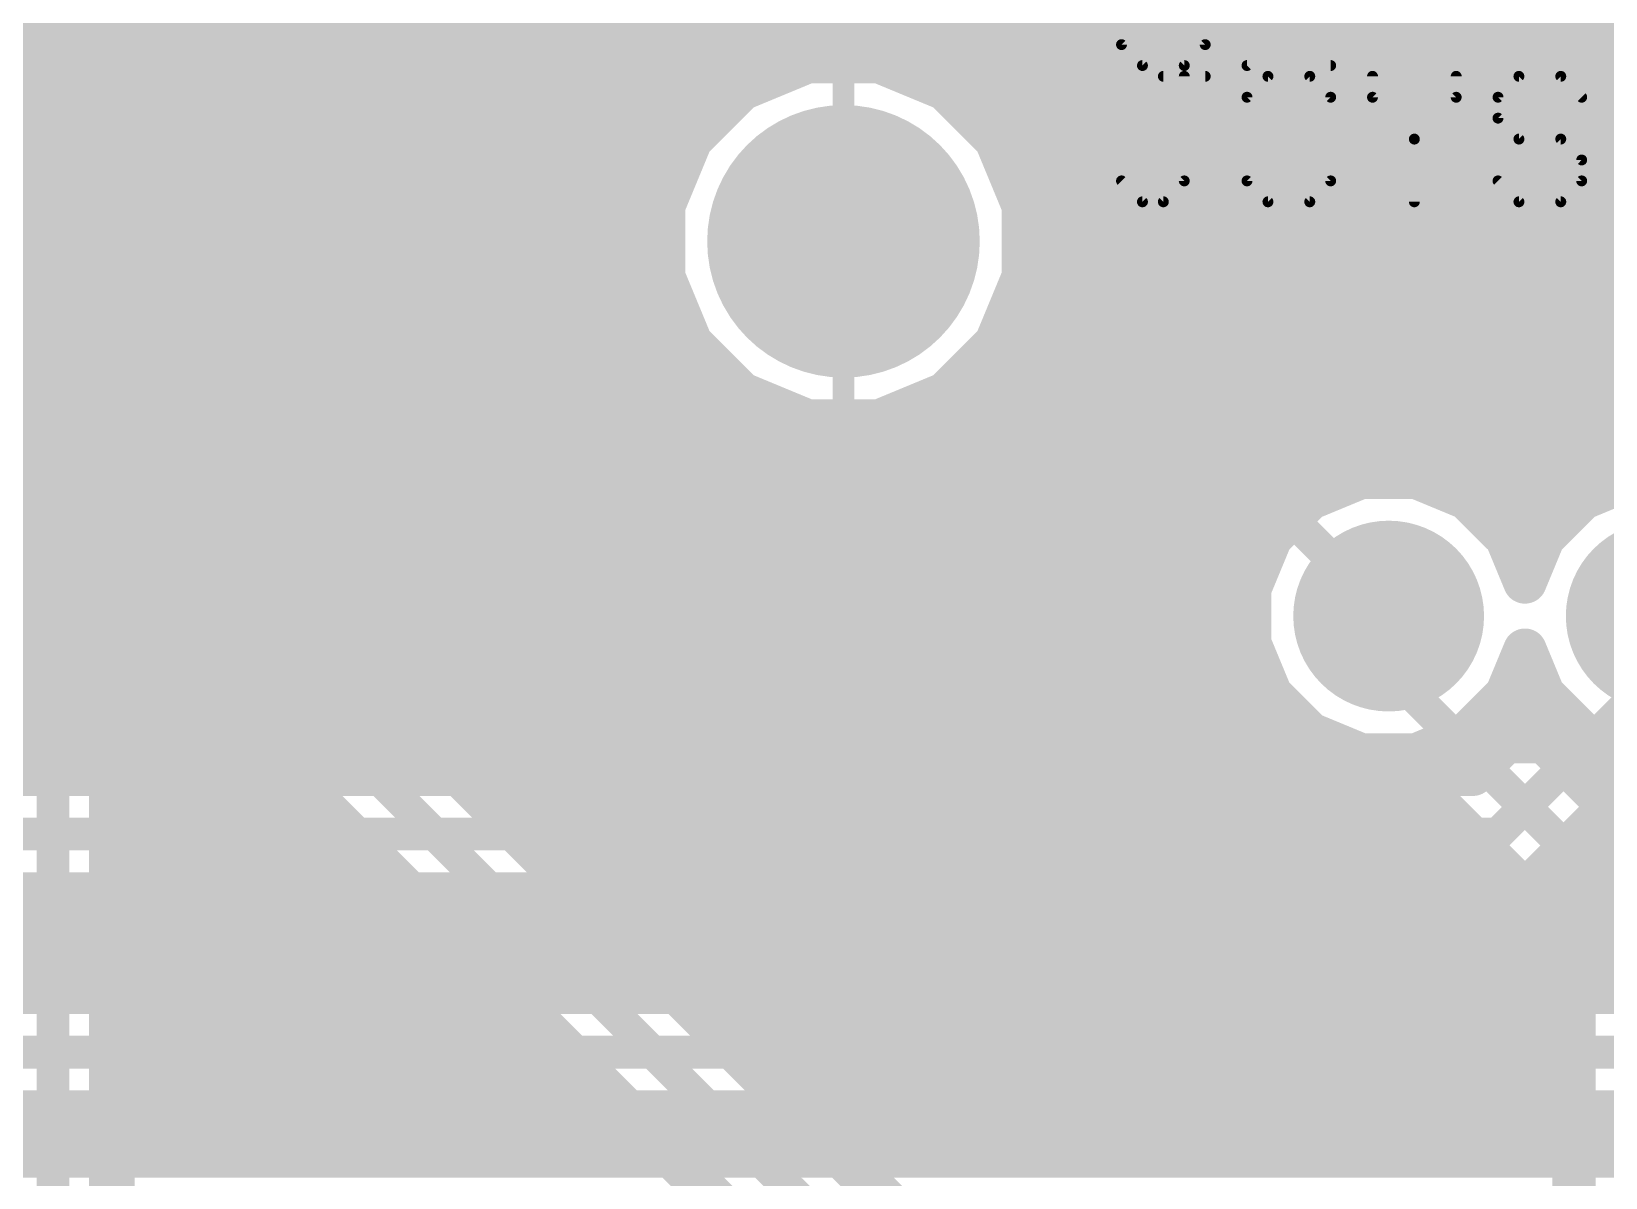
# Model space of a CAD drawing. Extents: x 0 to 39.3, y -1.1 to 59.5.
# Drawn here: x 8.94 to 23.61, y 29.06 to 39.74 of the extents above; entities that cross this region are included whole.
import ezdxf

# ---------------------------------------------------------------- set-up
doc = ezdxf.new("R2010")
doc.units = 0
for name, color, linetype in [('1', 22, 'CONTINUOUS'), ('16', 175, 'CONTINUOUS'), ('17', 82, 'CONTINUOUS'), ('21', 253, 'CONTINUOUS'), ('25', 253, 'CONTINUOUS'), ('27', 253, 'CONTINUOUS'), ('51', 253, 'CONTINUOUS')]:
    doc.layers.add(name, color=color, linetype=linetype)

# ---------------------------------------------------------------- blocks, each defined once
blk = doc.blocks.new('ROUNDP')
at = {"const_width": 0.5}
blk.add_lwpolyline([(0, -0.25, 1), (0, 0.25, 1), (0, -0.25)], format="xyb", dxfattribs=at)

msp = doc.modelspace()

# ---------------------------------------------------------------- linework, layer by layer
at = {"layer": '1'}
for points, const_width in [([(19.3548, 37.3155), (19.3548, 42.9035)], 0.4064), ([(18.796, 42.672), (18.796, 37.084)], 0.3048), ([(18.2372, 42.4405), (18.2372, 36.8525)], 0.4064), ([(1.2192, 39.8272), (18.2372, 39.8272)], 0.4064), ([(19.3548, 39.8272), (34.3208, 39.8272)], 0.4064), ([(1.2192, 39.4208), (16.0846, 39.4208)], 0.4064), ([(16.1765, 39.4589), (15.5604, 39.2037)], 0.4064), ([(16.8435, 39.4589), (16.1765, 39.4589)], 0.4064), ([(17.4596, 39.2037), (16.8435, 39.4589)], 0.4064), ([(16.9354, 39.4208), (18.2372, 39.4208)], 0.4064), ([(19.3548, 39.4208), (31.3246, 39.4208)], 0.4064), ([(15.5604, 39.2037), (15.0888, 38.7321)], 0.4064), ([(17.9312, 38.7321), (17.4596, 39.2037)], 0.4064), ([(1.2192, 39.0144), (15.3711, 39.0144)], 0.4064), ([(17.6489, 39.0144), (18.2372, 39.0144)], 0.4064), ([(19.3548, 39.0144), (30.6111, 39.0144)], 0.4064), ([(15.0888, 38.7321), (14.8336, 38.116)], 0.4064), ([(18.1864, 38.116), (17.9312, 38.7321)], 0.4064), ([(1.2192, 38.608), (15.0374, 38.608)], 0.4064), ([(17.9826, 38.608), (18.2372, 38.608)], 0.4064), ([(19.3548, 38.608), (30.2774, 38.608)], 0.4064), ([(1.2192, 38.2016), (14.8691, 38.2016)], 0.4064), ([(14.8336, 38.116), (14.8336, 37.449)], 0.4064), ([(18.1509, 38.2016), (18.2372, 38.2016)], 0.4064), ([(18.1864, 37.449), (18.1864, 38.116)], 0.4064), ([(19.3548, 38.2016), (30.1091, 38.2016)], 0.4064), ([(1.2192, 37.7952), (14.8336, 37.7952)], 0.4064), ([(18.1864, 37.7952), (18.2372, 37.7952)], 0.4064), ([(19.3548, 37.7952), (30.0736, 37.7952)], 0.4064), ([(1.2192, 37.3888), (14.8586, 37.3888)], 0.4064), ([(14.8336, 37.449), (15.0888, 36.8329)], 0.4064), ([(17.9312, 36.8329), (18.1864, 37.449)], 0.4064), ([(18.1614, 37.3888), (18.2372, 37.3888)], 0.4064), ([(19.3548, 37.3888), (30.0986, 37.3888)], 0.4064), ([(21.1573, 35.5129), (19.3548, 37.3155)], 0.4064), ([(1.2192, 36.9824), (15.0269, 36.9824)], 0.4064), ([(17.9931, 36.9824), (18.2372, 36.9824)], 0.4064), ([(18.796, 37.084), (21.59, 34.29)], 0.3048), ([(19.6879, 36.9824), (30.2669, 36.9824)], 0.4064), ([(8.8675, 36.8808), (2.5625, 36.8808)], 0.4064), ([(9.1948, 36.5535), (8.8675, 36.8808)], 0.4064), ([(15.0888, 36.8329), (15.5604, 36.3613)], 0.4064), ([(17.4596, 36.3613), (17.9312, 36.8329)], 0.4064), ([(18.2372, 36.8525), (18.5645, 36.5252)], 0.4064), ([(9.1723, 36.576), (15.3457, 36.576)], 0.4064), ([(18.9551, 26.7931), (9.1948, 36.5535)], 0.4064), ([(17.6743, 36.576), (18.5137, 36.576)], 0.4064), ([(18.5645, 36.5252), (20.3671, 34.7227)], 0.4064), ([(20.0943, 36.576), (30.5857, 36.576)], 0.4064), ([(15.5604, 36.3613), (16.1765, 36.1061)], 0.4064), ([(16.8435, 36.1061), (17.4596, 36.3613)], 0.4064), ([(8.636, 36.322), (18.796, 26.162)], 0.3048), ([(9.5787, 36.1696), (16.0232, 36.1696)], 0.4064), ([(16.1765, 36.1061), (16.8435, 36.1061)], 0.4064), ([(16.9968, 36.1696), (18.9201, 36.1696)], 0.4064), ([(20.5007, 36.1696), (31.2632, 36.1696)], 0.4064), ([(7.874, 35.814), (9.144, 34.544)], 0.3048), ([(9.9851, 35.7632), (19.3265, 35.7632)], 0.4064), ([(20.9071, 35.7632), (34.3208, 35.7632)], 0.4064), ([(21.3323, 35.5854), (21.1573, 35.5129)], 0.4064), ([(21.8477, 35.5854), (21.3323, 35.5854)], 0.4064), ([(22.3238, 35.3882), (21.8477, 35.5854)], 0.4064), ([(23.8723, 35.5854), (23.3962, 35.3882)], 0.4064), ([(10.3915, 35.3568), (19.7329, 35.3568)], 0.4064), ([(22.6882, 35.0238), (22.3238, 35.3882)], 0.4064), ([(22.3552, 35.3568), (23.3648, 35.3568)], 0.4064), ([(23.3962, 35.3882), (23.0318, 35.0238)], 0.4064), ([(22.86, 34.609), (22.6882, 35.0238)], 0.4064), ([(23.0318, 35.0238), (22.86, 34.609)], 0.4064), ([(10.7979, 34.9504), (20.1393, 34.9504)], 0.4064), ([(22.7186, 34.9504), (23.0014, 34.9504)], 0.4064), ([(20.3671, 34.7227), (20.2946, 34.5477)], 0.4064), ([(9.144, 34.544), (9.144, 18.796)], 0.3048), ([(9.7028, 19.0275), (9.7028, 34.4649)], 0.4064), ([(9.7028, 34.4649), (18.5645, 25.6032)], 0.4064), ([(11.2043, 34.544), (20.2946, 34.544)], 0.4064), ([(20.2946, 34.5477), (20.2946, 34.0323)], 0.4064), ([(9.7028, 34.1376), (10.0301, 34.1376)], 0.4064), ([(11.6107, 34.1376), (20.2946, 34.1376)], 0.4064), ([(21.59, 34.29), (21.59, 33.782)], 0.3048), ([(20.2946, 34.0323), (20.4918, 33.5562)], 0.4064), ([(22.6882, 33.5562), (22.86, 33.971)], 0.4064), ([(22.86, 33.971), (23.0318, 33.5562)], 0.4064), ([(9.7028, 33.7312), (10.4365, 33.7312)], 0.4064), ([(12.0171, 33.7312), (20.4193, 33.7312)], 0.4064), ([(21.59, 33.782), (23.876, 31.496)], 0.3048), ([(22.7607, 33.7312), (22.9593, 33.7312)], 0.4064), ([(20.4918, 33.5562), (20.8562, 33.1918)], 0.4064), ([(22.6471, 33.5151), (22.6882, 33.5562)], 0.4064), ([(23.0318, 33.5562), (23.3962, 33.1918)], 0.4064), ([(24.4348, 31.7275), (22.6471, 33.5151)], 0.4064), ([(9.7028, 33.3248), (10.8429, 33.3248)], 0.4064), ([(12.4235, 33.3248), (20.7232, 33.3248)], 0.4064), ([(22.8375, 33.3248), (23.2632, 33.3248)], 0.4064), ([(20.8562, 33.1918), (21.3323, 32.9946)], 0.4064), ([(23.3962, 33.1918), (23.8723, 32.9946)], 0.4064), ([(21.3323, 32.9946), (21.5871, 32.9946)], 0.4064), ([(21.5871, 32.9946), (23.3172, 31.2645)], 0.4064), ([(9.7028, 32.9184), (11.2493, 32.9184)], 0.4064), ([(12.8299, 32.9184), (21.6633, 32.9184)], 0.4064), ([(23.2439, 32.9184), (34.3208, 32.9184)], 0.4064), ([(9.7028, 32.512), (11.6557, 32.512)], 0.4064), ([(13.2363, 32.512), (22.0697, 32.512)], 0.4064), ([(23.6503, 32.512), (34.3208, 32.512)], 0.4064), ([(9.7028, 32.1056), (12.0621, 32.1056)], 0.4064), ([(13.6427, 32.1056), (22.4761, 32.1056)], 0.4064), ([(9.7028, 31.6992), (12.4685, 31.6992)], 0.4064), ([(14.0491, 31.6992), (22.8825, 31.6992)], 0.4064), ([(9.7028, 31.2928), (12.8749, 31.2928)], 0.4064), ([(14.4555, 31.2928), (23.2889, 31.2928)], 0.4064), ([(23.3172, 31.2645), (23.3172, 21.0595)], 0.4064), ([(9.7028, 30.8864), (13.2813, 30.8864)], 0.4064), ([(14.8619, 30.8864), (23.3172, 30.8864)], 0.4064), ([(9.7028, 30.48), (13.6877, 30.48)], 0.4064), ([(15.2683, 30.48), (23.3172, 30.48)], 0.4064), ([(9.7028, 30.0736), (14.0941, 30.0736)], 0.4064), ([(15.6747, 30.0736), (23.3172, 30.0736)], 0.4064), ([(9.7028, 29.6672), (14.5005, 29.6672)], 0.4064), ([(16.0811, 29.6672), (23.3172, 29.6672)], 0.4064), ([(9.7028, 29.2608), (14.9069, 29.2608)], 0.4064), ([(16.4875, 29.2608), (23.3172, 29.2608)], 0.4064)]:
    msp.add_lwpolyline(points, dxfattribs=dict(at, const_width=const_width))
for points, const_width in [([(18.2372, 39.7256, 1), (18.2372, 39.9288)], 0.2032), ([(19.3548, 39.9288, 1), (19.3548, 39.7256)], 0.2032), ([(16.1765, 39.5605, 1), (16.1765, 39.3573)], 0.2032), ([(16.0846, 39.3192, 1), (16.0846, 39.5224)], 0.2032), ([(16.2154, 39.365, 1), (16.1377, 39.5528)], 0.2032), ([(16.8823, 39.5528, 1), (16.8046, 39.365)], 0.2032), ([(16.9354, 39.5224, 1), (16.9354, 39.3192)], 0.2032), ([(16.8435, 39.3573, 1), (16.8435, 39.5605)], 0.2032), ([(18.2372, 39.3192, 1), (18.2372, 39.5224)], 0.2032), ([(19.3548, 39.5224, 1), (19.3548, 39.3192)], 0.2032), ([(15.5215, 39.2975, 1), (15.5993, 39.1098)], 0.2032), ([(15.6322, 39.1318, 1), (15.4886, 39.2755)], 0.2032), ([(17.5314, 39.2755, 1), (17.3878, 39.1318)], 0.2032), ([(17.4207, 39.1098, 1), (17.4985, 39.2975)], 0.2032), ([(15.3711, 38.9128, 1), (15.3711, 39.116)], 0.2032), ([(17.6489, 39.116, 1), (17.6489, 38.9128)], 0.2032), ([(18.2372, 38.9128, 1), (18.2372, 39.116)], 0.2032), ([(19.3548, 39.116, 1), (19.3548, 38.9128)], 0.2032), ([(15.017, 38.8039, 1), (15.1607, 38.6603)], 0.2032), ([(15.1827, 38.6932, 1), (14.9949, 38.771)], 0.2032), ([(18.025, 38.771, 1), (17.8373, 38.6932)], 0.2032), ([(17.8593, 38.6603, 1), (18.003, 38.8039)], 0.2032), ([(15.0374, 38.5064, 1), (15.0374, 38.7096)], 0.2032), ([(17.9826, 38.7096, 1), (17.9826, 38.5064)], 0.2032), ([(18.2372, 38.5064, 1), (18.2372, 38.7096)], 0.2032), ([(19.3548, 38.7096, 1), (19.3548, 38.5064)], 0.2032), ([(14.9352, 38.116, 1), (14.732, 38.116)], 0.2032), ([(14.8691, 38.1, 1), (14.8691, 38.3032)], 0.2032), ([(18.1509, 38.3032, 1), (18.1509, 38.1)], 0.2032), ([(18.288, 38.116, 1), (18.0848, 38.116)], 0.2032), ([(18.2372, 38.1, 1), (18.2372, 38.3032)], 0.2032), ([(19.3548, 38.3032, 1), (19.3548, 38.1)], 0.2032), ([(14.7397, 38.1548, 1), (14.9275, 38.0771)], 0.2032), ([(18.0925, 38.0771, 1), (18.2803, 38.1548)], 0.2032), ([(14.8336, 37.6936, 1), (14.8336, 37.8968)], 0.2032), ([(18.1864, 37.8968, 1), (18.1864, 37.6936)], 0.2032), ([(18.2372, 37.6936, 1), (18.2372, 37.8968)], 0.2032), ([(19.3548, 37.8968, 1), (19.3548, 37.6936)], 0.2032), ([(14.9275, 37.4879, 1), (14.7397, 37.4102)], 0.2032), ([(14.732, 37.449, 1), (14.9352, 37.449)], 0.2032), ([(14.8586, 37.2872, 1), (14.8586, 37.4904)], 0.2032), ([(18.1614, 37.4904, 1), (18.1614, 37.2872)], 0.2032), ([(18.0848, 37.449, 1), (18.288, 37.449)], 0.2032), ([(18.2803, 37.4102, 1), (18.0925, 37.4879)], 0.2032), ([(18.2372, 37.2872, 1), (18.2372, 37.4904)], 0.2032), ([(19.3548, 37.4904, 1), (19.3548, 37.2872)], 0.2032), ([(19.4266, 37.3873, 1), (19.283, 37.2436)], 0.2032), ([(19.2532, 37.3155, 1), (19.4564, 37.3155)], 0.2032), ([(15.0269, 36.8808, 1), (15.0269, 37.084)], 0.2032), ([(17.9931, 37.084, 1), (17.9931, 36.8808)], 0.2032), ([(18.2372, 36.8808, 1), (18.2372, 37.084)], 0.2032), ([(18.8499, 37.1379, 1), (18.7421, 37.0301)], 0.1524), ([(18.7198, 37.084, 1), (18.8722, 37.084)], 0.1524), ([(19.6879, 37.084, 1), (19.6879, 36.8808)], 0.2032), ([(8.9393, 36.9526, 1), (8.7956, 36.809)], 0.2032), ([(8.8675, 36.7792, 1), (8.8675, 36.9824)], 0.2032), ([(15.1607, 36.9047, 1), (15.017, 36.7611)], 0.2032), ([(14.9949, 36.794, 1), (15.1827, 36.8718)], 0.2032), ([(17.8373, 36.8718, 1), (18.025, 36.794)], 0.2032), ([(18.003, 36.7611, 1), (17.8593, 36.9047)], 0.2032), ([(18.309, 36.9244, 1), (18.1654, 36.7807)], 0.2032), ([(18.1356, 36.8525, 1), (18.3388, 36.8525)], 0.2032), ([(9.1723, 36.6776, 1), (9.1723, 36.4744)], 0.2032), ([(9.2666, 36.6253, 1), (9.123, 36.4816)], 0.2032), ([(9.123, 36.4816, 1), (9.2666, 36.6253)], 0.2032), ([(15.3457, 36.4744, 1), (15.3457, 36.6776)], 0.2032), ([(17.6743, 36.6776, 1), (17.6743, 36.4744)], 0.2032), ([(18.6364, 36.597, 1), (18.4927, 36.4534)], 0.2032), ([(18.4927, 36.4534, 1), (18.6364, 36.597)], 0.2032), ([(18.5137, 36.4744, 1), (18.5137, 36.6776)], 0.2032), ([(20.0943, 36.6776, 1), (20.0943, 36.4744)], 0.2032), ([(15.5993, 36.4552, 1), (15.5215, 36.2674)], 0.2032), ([(15.4886, 36.2895, 1), (15.6322, 36.4332)], 0.2032), ([(17.3878, 36.4332, 1), (17.5314, 36.2895)], 0.2032), ([(17.4985, 36.2674, 1), (17.4207, 36.4552)], 0.2032), ([(9.5787, 36.2712, 1), (9.5787, 36.068)], 0.2032), ([(16.0232, 36.068, 1), (16.0232, 36.2712)], 0.2032), ([(16.1765, 36.2077, 1), (16.1765, 36.0045)], 0.2032), ([(16.1377, 36.0122, 1), (16.2154, 36.2)], 0.2032), ([(16.8046, 36.2, 1), (16.8823, 36.0122)], 0.2032), ([(16.8435, 36.0045, 1), (16.8435, 36.2077)], 0.2032), ([(16.9968, 36.2712, 1), (16.9968, 36.068)], 0.2032), ([(18.9201, 36.068, 1), (18.9201, 36.2712)], 0.2032), ([(20.5007, 36.2712, 1), (20.5007, 36.068)], 0.2032), ([(9.9851, 35.8648, 1), (9.9851, 35.6616)], 0.2032), ([(19.3265, 35.6616, 1), (19.3265, 35.8648)], 0.2032), ([(20.9071, 35.8648, 1), (20.9071, 35.6616)], 0.2032), ([(21.3323, 35.687, 1), (21.3323, 35.4838)], 0.2032), ([(21.3712, 35.4915, 1), (21.2934, 35.6793)], 0.2032), ([(21.8866, 35.6793, 1), (21.8088, 35.4915)], 0.2032), ([(21.8477, 35.4838, 1), (21.8477, 35.687)], 0.2032), ([(21.1185, 35.6068, 1), (21.1962, 35.419)], 0.2032), ([(21.0855, 35.4411, 1), (21.2292, 35.5848)], 0.2032), ([(10.3915, 35.4584, 1), (10.3915, 35.2552)], 0.2032), ([(19.7329, 35.2552, 1), (19.7329, 35.4584)], 0.2032), ([(22.3956, 35.46, 1), (22.2519, 35.3163)], 0.2032), ([(22.3552, 35.4584, 1), (22.3552, 35.2552)], 0.2032), ([(22.2849, 35.2943, 1), (22.3627, 35.4821)], 0.2032), ([(23.3573, 35.4821, 1), (23.4351, 35.2943)], 0.2032), ([(23.4681, 35.3163, 1), (23.3244, 35.46)], 0.2032), ([(23.3648, 35.2552, 1), (23.3648, 35.4584)], 0.2032), ([(22.7821, 35.0627, 1), (22.5943, 34.9849)], 0.2032), ([(23.1257, 34.9849, 1), (22.9379, 35.0627)], 0.2032), ([(10.7979, 35.052, 1), (10.7979, 34.8488)], 0.2032), ([(20.1393, 34.8488, 1), (20.1393, 35.052)], 0.2032), ([(22.6163, 34.9519, 1), (22.76, 35.0956)], 0.2032), ([(22.7186, 35.052, 1), (22.7186, 34.8488)], 0.2032), ([(22.96, 35.0956, 1), (23.1037, 34.9519)], 0.2032), ([(23.0014, 34.8488, 1), (23.0014, 35.052)], 0.2032), ([(20.4609, 34.6838, 1), (20.2732, 34.7615)], 0.2032), ([(20.2952, 34.6508, 1), (20.4389, 34.7945)], 0.2032), ([(9.2202, 34.544, 1), (9.0678, 34.544)], 0.1524), ([(9.0901, 34.4901, 1), (9.1979, 34.5979)], 0.1524), ([(9.8044, 34.4649, 1), (9.6012, 34.4649)], 0.2032), ([(9.7746, 34.5368, 1), (9.631, 34.3931)], 0.2032), ([(11.2043, 34.6456, 1), (11.2043, 34.4424)], 0.2032), ([(20.3962, 34.5477, 1), (20.193, 34.5477)], 0.2032), ([(20.2007, 34.5866, 1), (20.3885, 34.5088)], 0.2032), ([(20.2946, 34.4424, 1), (20.2946, 34.6456)], 0.2032), ([(22.7661, 34.6479, 1), (22.9539, 34.5701)], 0.2032), ([(22.7661, 34.5701, 1), (22.9539, 34.6479)], 0.2032), ([(9.7028, 34.2392, 1), (9.7028, 34.036)], 0.2032), ([(10.0301, 34.036, 1), (10.0301, 34.2392)], 0.2032), ([(11.6107, 34.2392, 1), (11.6107, 34.036)], 0.2032), ([(20.2946, 34.036, 1), (20.2946, 34.2392)], 0.2032), ([(21.6662, 34.29, 1), (21.5138, 34.29)], 0.1524), ([(21.5361, 34.2361, 1), (21.6439, 34.3439)], 0.1524), ([(20.3885, 34.0712, 1), (20.2007, 33.9934)], 0.2032), ([(22.9539, 34.0099, 1), (22.7661, 33.9321)], 0.2032), ([(22.9539, 33.9321, 1), (22.7661, 34.0099)], 0.2032), ([(20.193, 34.0323, 1), (20.3962, 34.0323)], 0.2032), ([(9.7028, 33.8328, 1), (9.7028, 33.6296)], 0.2032), ([(10.4365, 33.6296, 1), (10.4365, 33.8328)], 0.2032), ([(12.0171, 33.8328, 1), (12.0171, 33.6296)], 0.2032), ([(20.4193, 33.6296, 1), (20.4193, 33.8328)], 0.2032), ([(21.6439, 33.8359, 1), (21.5361, 33.7281)], 0.1524), ([(22.7607, 33.8328, 1), (22.7607, 33.6296)], 0.2032), ([(22.9593, 33.6296, 1), (22.9593, 33.8328)], 0.2032), ([(20.5637, 33.6281, 1), (20.42, 33.4844)], 0.2032), ([(21.5138, 33.782, 1), (21.6662, 33.782)], 0.1524), ([(22.76, 33.4844, 1), (22.6163, 33.6281)], 0.2032), ([(23.1037, 33.6281, 1), (22.96, 33.4844)], 0.2032), ([(20.3979, 33.5173, 1), (20.5857, 33.5951)], 0.2032), ([(22.719, 33.587, 1), (22.5753, 33.4433)], 0.2032), ([(22.5753, 33.587, 1), (22.719, 33.4433)], 0.2032), ([(22.5943, 33.5951, 1), (22.7821, 33.5173)], 0.2032), ([(22.9379, 33.5173, 1), (23.1257, 33.5951)], 0.2032), ([(9.7028, 33.4264, 1), (9.7028, 33.2232)], 0.2032), ([(10.8429, 33.2232, 1), (10.8429, 33.4264)], 0.2032), ([(12.4235, 33.4264, 1), (12.4235, 33.2232)], 0.2032), ([(20.7232, 33.2232, 1), (20.7232, 33.4264)], 0.2032), ([(22.8375, 33.4264, 1), (22.8375, 33.2232)], 0.2032), ([(23.2632, 33.2232, 1), (23.2632, 33.4264)], 0.2032), ([(20.8951, 33.2857, 1), (20.8173, 33.0979)], 0.2032), ([(20.7844, 33.12, 1), (20.9281, 33.2637)], 0.2032), ([(23.4351, 33.2857, 1), (23.3573, 33.0979)], 0.2032), ([(23.3244, 33.12, 1), (23.4681, 33.2637)], 0.2032), ([(21.3323, 33.0962, 1), (21.3323, 32.893)], 0.2032), ([(21.2934, 32.9007, 1), (21.3712, 33.0885)], 0.2032), ([(21.659, 33.0664, 1), (21.5153, 32.9228)], 0.2032), ([(21.5871, 32.893, 1), (21.5871, 33.0962)], 0.2032), ([(9.7028, 33.02, 1), (9.7028, 32.8168)], 0.2032), ([(11.2493, 32.8168, 1), (11.2493, 33.02)], 0.2032), ([(12.8299, 33.02, 1), (12.8299, 32.8168)], 0.2032), ([(21.6633, 32.8168, 1), (21.6633, 33.02)], 0.2032), ([(23.2439, 33.02, 1), (23.2439, 32.8168)], 0.2032), ([(9.7028, 32.6136, 1), (9.7028, 32.4104)], 0.2032), ([(11.6557, 32.4104, 1), (11.6557, 32.6136)], 0.2032), ([(13.2363, 32.6136, 1), (13.2363, 32.4104)], 0.2032), ([(22.0697, 32.4104, 1), (22.0697, 32.6136)], 0.2032), ([(23.6503, 32.6136, 1), (23.6503, 32.4104)], 0.2032), ([(9.7028, 32.2072, 1), (9.7028, 32.004)], 0.2032), ([(12.0621, 32.004, 1), (12.0621, 32.2072)], 0.2032), ([(13.6427, 32.2072, 1), (13.6427, 32.004)], 0.2032), ([(22.4761, 32.004, 1), (22.4761, 32.2072)], 0.2032), ([(9.7028, 31.8008, 1), (9.7028, 31.5976)], 0.2032), ([(12.4685, 31.5976, 1), (12.4685, 31.8008)], 0.2032), ([(14.0491, 31.8008, 1), (14.0491, 31.5976)], 0.2032), ([(22.8825, 31.5976, 1), (22.8825, 31.8008)], 0.2032), ([(9.7028, 31.3944, 1), (9.7028, 31.1912)], 0.2032), ([(12.8749, 31.1912, 1), (12.8749, 31.3944)], 0.2032), ([(14.4555, 31.3944, 1), (14.4555, 31.1912)], 0.2032), ([(23.4188, 31.2645, 1), (23.2156, 31.2645)], 0.2032), ([(23.2454, 31.1927, 1), (23.389, 31.3364)], 0.2032), ([(23.2889, 31.1912, 1), (23.2889, 31.3944)], 0.2032), ([(9.7028, 30.988, 1), (9.7028, 30.7848)], 0.2032), ([(13.2813, 30.7848, 1), (13.2813, 30.988)], 0.2032), ([(14.8619, 30.988, 1), (14.8619, 30.7848)], 0.2032), ([(23.3172, 30.7848, 1), (23.3172, 30.988)], 0.2032), ([(9.7028, 30.5816, 1), (9.7028, 30.3784)], 0.2032), ([(13.6877, 30.3784, 1), (13.6877, 30.5816)], 0.2032), ([(15.2683, 30.5816, 1), (15.2683, 30.3784)], 0.2032), ([(23.3172, 30.3784, 1), (23.3172, 30.5816)], 0.2032), ([(9.7028, 30.1752, 1), (9.7028, 29.972)], 0.2032), ([(14.0941, 29.972, 1), (14.0941, 30.1752)], 0.2032), ([(15.6747, 30.1752, 1), (15.6747, 29.972)], 0.2032), ([(23.3172, 29.972, 1), (23.3172, 30.1752)], 0.2032), ([(9.7028, 29.7688, 1), (9.7028, 29.5656)], 0.2032), ([(14.5005, 29.5656, 1), (14.5005, 29.7688)], 0.2032), ([(16.0811, 29.7688, 1), (16.0811, 29.5656)], 0.2032), ([(23.3172, 29.5656, 1), (23.3172, 29.7688)], 0.2032), ([(9.7028, 29.3624, 1), (9.7028, 29.1592)], 0.2032), ([(14.9069, 29.1592, 1), (14.9069, 29.3624)], 0.2032), ([(16.4875, 29.3624, 1), (16.4875, 29.1592)], 0.2032), ([(23.3172, 29.1592, 1), (23.3172, 29.3624)], 0.2032)]:
    msp.add_lwpolyline(points, format="xyb", dxfattribs=dict(at, const_width=const_width))
at = {"layer": '16'}
for points, const_width in [([(5.334, 36.322), (13.462, 44.45)], 0.3048), ([(5.8928, 36.0905), (13.1951, 43.3929)], 0.4064), ([(9.6295, 39.8272), (23.8252, 39.8272)], 0.4064), ([(9.2231, 39.4208), (16.0846, 39.4208)], 0.4064), ([(16.1765, 39.4589), (15.5604, 39.2037)], 0.4064), ([(16.8435, 39.4589), (16.1765, 39.4589)], 0.4064), ([(17.4596, 39.2037), (16.8435, 39.4589)], 0.4064), ([(16.9354, 39.4208), (23.8252, 39.4208)], 0.4064), ([(15.5604, 39.2037), (15.0888, 38.7321)], 0.4064), ([(17.9312, 38.7321), (17.4596, 39.2037)], 0.4064), ([(8.8167, 39.0144), (15.3711, 39.0144)], 0.4064), ([(17.6489, 39.0144), (23.9493, 39.0144)], 0.4064), ([(15.0888, 38.7321), (14.8336, 38.116)], 0.4064), ([(18.1864, 38.116), (17.9312, 38.7321)], 0.4064), ([(8.4103, 38.608), (15.0374, 38.608)], 0.4064), ([(17.9826, 38.608), (24.3557, 38.608)], 0.4064), ([(8.0039, 38.2016), (14.8691, 38.2016)], 0.4064), ([(14.8336, 38.116), (14.8336, 37.449)], 0.4064), ([(18.1509, 38.2016), (24.7621, 38.2016)], 0.4064), ([(18.1864, 37.449), (18.1864, 38.116)], 0.4064), ([(7.5975, 37.7952), (14.8336, 37.7952)], 0.4064), ([(18.1864, 37.7952), (25.1685, 37.7952)], 0.4064), ([(7.1911, 37.3888), (14.8586, 37.3888)], 0.4064), ([(14.8336, 37.449), (15.0888, 36.8329)], 0.4064), ([(17.9312, 36.8329), (18.1864, 37.449)], 0.4064), ([(18.1614, 37.3888), (25.5749, 37.3888)], 0.4064), ([(6.7847, 36.9824), (15.0269, 36.9824)], 0.4064), ([(17.9931, 36.9824), (25.9813, 36.9824)], 0.4064), ([(15.0888, 36.8329), (15.5604, 36.3613)], 0.4064), ([(17.4596, 36.3613), (17.9312, 36.8329)], 0.4064), ([(6.3783, 36.576), (15.3457, 36.576)], 0.4064), ([(17.6743, 36.576), (26.3877, 36.576)], 0.4064), ([(15.5604, 36.3613), (16.1765, 36.1061)], 0.4064), ([(16.8435, 36.1061), (17.4596, 36.3613)], 0.4064), ([(5.9719, 36.1696), (16.0232, 36.1696)], 0.4064), ([(16.1765, 36.1061), (16.8435, 36.1061)], 0.4064), ([(16.9968, 36.1696), (26.7941, 36.1696)], 0.4064), ([(5.5655, 35.7632), (27.2005, 35.7632)], 0.4064), ([(21.3323, 35.5854), (20.8562, 35.3882)], 0.4064), ([(21.8477, 35.5854), (21.3323, 35.5854)], 0.4064), ([(22.3238, 35.3882), (21.8477, 35.5854)], 0.4064), ([(23.8723, 35.5854), (23.3962, 35.3882)], 0.4064), ([(7.314, 35.3568), (20.8248, 35.3568)], 0.4064), ([(20.8562, 35.3882), (20.4918, 35.0238)], 0.4064), ([(22.6882, 35.0238), (22.3238, 35.3882)], 0.4064), ([(22.3552, 35.3568), (23.3648, 35.3568)], 0.4064), ([(23.3962, 35.3882), (23.0318, 35.0238)], 0.4064), ([(20.4918, 35.0238), (20.2946, 34.5477)], 0.4064), ([(22.86, 34.609), (22.6882, 35.0238)], 0.4064), ([(23.0318, 35.0238), (22.86, 34.609)], 0.4064), ([(7.6606, 34.9504), (20.4614, 34.9504)], 0.4064), ([(22.7186, 34.9504), (23.0014, 34.9504)], 0.4064), ([(7.8232, 34.544), (20.2946, 34.544)], 0.4064), ([(20.2946, 34.5477), (20.2946, 34.0323)], 0.4064), ([(7.8232, 34.1376), (20.2946, 34.1376)], 0.4064), ([(20.2946, 34.0323), (20.4918, 33.5562)], 0.4064), ([(22.6882, 33.5562), (22.86, 33.971)], 0.4064), ([(22.86, 33.971), (23.0318, 33.5562)], 0.4064), ([(7.7027, 33.7312), (20.4193, 33.7312)], 0.4064), ([(22.606, 32.258), (24.13, 33.782)], 0.3048), ([(22.7607, 33.7312), (22.9593, 33.7312)], 0.4064), ([(20.4918, 33.5562), (20.8562, 33.1918)], 0.4064), ([(22.3238, 33.1918), (22.6882, 33.5562)], 0.4064), ([(23.0318, 33.5562), (23.0729, 33.5151)], 0.4064), ([(23.0729, 33.5151), (22.3745, 32.8168)], 0.4064), ([(7.4156, 33.3248), (20.7232, 33.3248)], 0.4064), ([(22.4568, 33.3248), (22.8825, 33.3248)], 0.4064), ([(20.8562, 33.1918), (21.3323, 32.9946)], 0.4064), ([(21.8477, 32.9946), (22.3238, 33.1918)], 0.4064), ([(21.3323, 32.9946), (21.8477, 32.9946)], 0.4064), ([(23.1648, 32.0265), (24.1329, 32.9946)], 0.4064), ([(7.174, 32.9184), (22.4761, 32.9184)], 0.4064), ([(22.3745, 32.8168), (7.314, 32.8168)], 0.4064), ([(23.6503, 32.512), (26.8957, 32.512)], 0.4064), ([(7.366, 32.258), (22.606, 32.258)], 0.3048), ([(23.2439, 32.1056), (26.4893, 32.1056)], 0.4064), ([(22.8375, 31.6992), (23.1648, 32.0265)], 0.4064), ([(7.8232, 31.6992), (22.8375, 31.6992)], 0.4064), ([(22.8375, 31.6992), (26.0829, 31.6992)], 0.4064), ([(7.7447, 31.2928), (25.6765, 31.2928)], 0.4064), ([(7.5172, 30.8864), (25.2701, 30.8864)], 0.4064), ([(25.1685, 30.7848), (7.8965, 30.7848)], 0.4064), ([(8.128, 30.226), (25.4, 30.226)], 0.3048), ([(8.3595, 29.6672), (25.6315, 29.6672)], 0.4064), ([(7.9531, 29.2608), (34.3208, 29.2608)], 0.4064)]:
    msp.add_lwpolyline(points, dxfattribs=dict(at, const_width=const_width))
for points, const_width in [([(9.6295, 39.9288, 1), (9.6295, 39.7256)], 0.2032), ([(9.2231, 39.5224, 1), (9.2231, 39.3192)], 0.2032), ([(16.1765, 39.5605, 1), (16.1765, 39.3573)], 0.2032), ([(16.0846, 39.3192, 1), (16.0846, 39.5224)], 0.2032), ([(16.2154, 39.365, 1), (16.1377, 39.5528)], 0.2032), ([(16.8823, 39.5528, 1), (16.8046, 39.365)], 0.2032), ([(16.9354, 39.5224, 1), (16.9354, 39.3192)], 0.2032), ([(16.8435, 39.3573, 1), (16.8435, 39.5605)], 0.2032), ([(15.5215, 39.2975, 1), (15.5993, 39.1098)], 0.2032), ([(15.6322, 39.1318, 1), (15.4886, 39.2755)], 0.2032), ([(17.5314, 39.2755, 1), (17.3878, 39.1318)], 0.2032), ([(17.4207, 39.1098, 1), (17.4985, 39.2975)], 0.2032), ([(15.3711, 38.9128, 1), (15.3711, 39.116)], 0.2032), ([(17.6489, 39.116, 1), (17.6489, 38.9128)], 0.2032), ([(15.017, 38.8039, 1), (15.1607, 38.6603)], 0.2032), ([(15.1827, 38.6932, 1), (14.9949, 38.771)], 0.2032), ([(18.025, 38.771, 1), (17.8373, 38.6932)], 0.2032), ([(17.8593, 38.6603, 1), (18.003, 38.8039)], 0.2032), ([(15.0374, 38.5064, 1), (15.0374, 38.7096)], 0.2032), ([(17.9826, 38.7096, 1), (17.9826, 38.5064)], 0.2032), ([(14.9352, 38.116, 1), (14.732, 38.116)], 0.2032), ([(14.8691, 38.1, 1), (14.8691, 38.3032)], 0.2032), ([(18.1509, 38.3032, 1), (18.1509, 38.1)], 0.2032), ([(18.288, 38.116, 1), (18.0848, 38.116)], 0.2032), ([(14.7397, 38.1548, 1), (14.9275, 38.0771)], 0.2032), ([(18.0925, 38.0771, 1), (18.2803, 38.1548)], 0.2032), ([(14.8336, 37.6936, 1), (14.8336, 37.8968)], 0.2032), ([(18.1864, 37.8968, 1), (18.1864, 37.6936)], 0.2032), ([(14.9275, 37.4879, 1), (14.7397, 37.4102)], 0.2032), ([(14.732, 37.449, 1), (14.9352, 37.449)], 0.2032), ([(14.8586, 37.2872, 1), (14.8586, 37.4904)], 0.2032), ([(18.1614, 37.4904, 1), (18.1614, 37.2872)], 0.2032), ([(18.0848, 37.449, 1), (18.288, 37.449)], 0.2032), ([(18.2803, 37.4102, 1), (18.0925, 37.4879)], 0.2032), ([(15.0269, 36.8808, 1), (15.0269, 37.084)], 0.2032), ([(17.9931, 37.084, 1), (17.9931, 36.8808)], 0.2032), ([(15.1607, 36.9047, 1), (15.017, 36.7611)], 0.2032), ([(14.9949, 36.794, 1), (15.1827, 36.8718)], 0.2032), ([(17.8373, 36.8718, 1), (18.025, 36.794)], 0.2032), ([(18.003, 36.7611, 1), (17.8593, 36.9047)], 0.2032), ([(15.3457, 36.4744, 1), (15.3457, 36.6776)], 0.2032), ([(17.6743, 36.6776, 1), (17.6743, 36.4744)], 0.2032), ([(15.5993, 36.4552, 1), (15.5215, 36.2674)], 0.2032), ([(15.4886, 36.2895, 1), (15.6322, 36.4332)], 0.2032), ([(17.3878, 36.4332, 1), (17.5314, 36.2895)], 0.2032), ([(17.4985, 36.2674, 1), (17.4207, 36.4552)], 0.2032), ([(16.0232, 36.068, 1), (16.0232, 36.2712)], 0.2032), ([(16.1765, 36.2077, 1), (16.1765, 36.0045)], 0.2032), ([(16.1377, 36.0122, 1), (16.2154, 36.2)], 0.2032), ([(16.8046, 36.2, 1), (16.8823, 36.0122)], 0.2032), ([(16.8435, 36.0045, 1), (16.8435, 36.2077)], 0.2032), ([(16.9968, 36.2712, 1), (16.9968, 36.068)], 0.2032), ([(21.3323, 35.687, 1), (21.3323, 35.4838)], 0.2032), ([(21.3712, 35.4915, 1), (21.2934, 35.6793)], 0.2032), ([(21.8866, 35.6793, 1), (21.8088, 35.4915)], 0.2032), ([(21.8477, 35.4838, 1), (21.8477, 35.687)], 0.2032), ([(20.8173, 35.4821, 1), (20.8951, 35.2943)], 0.2032), ([(20.9281, 35.3163, 1), (20.7844, 35.46)], 0.2032), ([(20.8248, 35.2552, 1), (20.8248, 35.4584)], 0.2032), ([(22.3956, 35.46, 1), (22.2519, 35.3163)], 0.2032), ([(22.3552, 35.4584, 1), (22.3552, 35.2552)], 0.2032), ([(22.2849, 35.2943, 1), (22.3627, 35.4821)], 0.2032), ([(23.3573, 35.4821, 1), (23.4351, 35.2943)], 0.2032), ([(23.4681, 35.3163, 1), (23.3244, 35.46)], 0.2032), ([(23.3648, 35.2552, 1), (23.3648, 35.4584)], 0.2032), ([(20.5857, 34.9849, 1), (20.3979, 35.0627)], 0.2032), ([(22.7821, 35.0627, 1), (22.5943, 34.9849)], 0.2032), ([(23.1257, 34.9849, 1), (22.9379, 35.0627)], 0.2032), ([(20.42, 35.0956, 1), (20.5637, 34.9519)], 0.2032), ([(20.4614, 34.8488, 1), (20.4614, 35.052)], 0.2032), ([(22.6163, 34.9519, 1), (22.76, 35.0956)], 0.2032), ([(22.7186, 35.052, 1), (22.7186, 34.8488)], 0.2032), ([(22.96, 35.0956, 1), (23.1037, 34.9519)], 0.2032), ([(23.0014, 34.8488, 1), (23.0014, 35.052)], 0.2032), ([(20.3962, 34.5477, 1), (20.193, 34.5477)], 0.2032), ([(20.2007, 34.5866, 1), (20.3885, 34.5088)], 0.2032), ([(20.2946, 34.4424, 1), (20.2946, 34.6456)], 0.2032), ([(22.7661, 34.6479, 1), (22.9539, 34.5701)], 0.2032), ([(22.7661, 34.5701, 1), (22.9539, 34.6479)], 0.2032), ([(20.2946, 34.036, 1), (20.2946, 34.2392)], 0.2032), ([(20.3885, 34.0712, 1), (20.2007, 33.9934)], 0.2032), ([(22.9539, 34.0099, 1), (22.7661, 33.9321)], 0.2032), ([(22.9539, 33.9321, 1), (22.7661, 34.0099)], 0.2032), ([(20.193, 34.0323, 1), (20.3962, 34.0323)], 0.2032), ([(20.4193, 33.6296, 1), (20.4193, 33.8328)], 0.2032), ([(22.7607, 33.8328, 1), (22.7607, 33.6296)], 0.2032), ([(22.9593, 33.6296, 1), (22.9593, 33.8328)], 0.2032), ([(20.5637, 33.6281, 1), (20.42, 33.4844)], 0.2032), ([(22.76, 33.4844, 1), (22.6163, 33.6281)], 0.2032), ([(23.1037, 33.6281, 1), (22.96, 33.4844)], 0.2032), ([(20.3979, 33.5173, 1), (20.5857, 33.5951)], 0.2032), ([(22.5943, 33.5951, 1), (22.7821, 33.5173)], 0.2032), ([(22.9379, 33.5173, 1), (23.1257, 33.5951)], 0.2032), ([(23.1447, 33.4433, 1), (23.001, 33.587)], 0.2032), ([(23.001, 33.4433, 1), (23.1447, 33.587)], 0.2032), ([(20.7232, 33.2232, 1), (20.7232, 33.4264)], 0.2032), ([(22.4568, 33.4264, 1), (22.4568, 33.2232)], 0.2032), ([(22.8825, 33.2232, 1), (22.8825, 33.4264)], 0.2032), ([(20.8951, 33.2857, 1), (20.8173, 33.0979)], 0.2032), ([(20.7844, 33.12, 1), (20.9281, 33.2637)], 0.2032), ([(22.2519, 33.2637, 1), (22.3956, 33.12)], 0.2032), ([(22.3627, 33.0979, 1), (22.2849, 33.2857)], 0.2032), ([(21.3323, 33.0962, 1), (21.3323, 32.893)], 0.2032), ([(21.2934, 32.9007, 1), (21.3712, 33.0885)], 0.2032), ([(21.8088, 33.0885, 1), (21.8866, 32.9007)], 0.2032), ([(21.8477, 32.893, 1), (21.8477, 33.0962)], 0.2032), ([(22.3745, 32.7152, 1), (22.3745, 32.9184)], 0.2032), ([(22.4761, 32.8168, 1), (22.4761, 33.02)], 0.2032), ([(22.3027, 32.8886, 1), (22.4464, 32.745)], 0.2032), ([(23.6503, 32.6136, 1), (23.6503, 32.4104)], 0.2032), ([(22.5521, 32.3119, 1), (22.6599, 32.2041)], 0.1524), ([(22.606, 32.1818, 1), (22.606, 32.3342)], 0.1524), ([(23.2439, 32.2072, 1), (23.2439, 32.004)], 0.2032), ([(23.093, 32.0984, 1), (23.2366, 31.9547)], 0.2032), ([(23.2366, 31.9547, 1), (23.093, 32.0984)], 0.2032), ([(22.8375, 31.8008, 1), (22.8375, 31.5976)], 0.2032), ([(22.7656, 31.771, 1), (22.9093, 31.6274)], 0.2032), ([(22.8375, 31.5976, 1), (22.8375, 31.8008)], 0.2032)]:
    msp.add_lwpolyline(points, format="xyb", dxfattribs=dict(at, const_width=const_width))
at = {"layer": '21', "const_width": 0.2032}
for points in [[(12.954, 49.276), (12.954, 39.624)], [(16.51, 39.624), (12.954, 39.624)], [(16.51, 39.624), (16.51, 35.56)], [(0.58, 39.31), (9.48, 39.31)], [(9.58, 39.31), (9.58, 19.11)], [(19.304, 35.56), (16.51, 35.56)], [(19.304, 33.02), (19.304, 35.56)], [(28.956, 33.02), (19.304, 33.02)]]:
    msp.add_lwpolyline(points, dxfattribs=at)
at = {"layer": '21', "const_width": 0.1016}
for points in [[(12.954, 39.6748, 1), (12.954, 39.5732)], [(12.9032, 39.624, 1), (13.0048, 39.624)], [(16.5608, 39.624, 1), (16.4592, 39.624)], [(16.51, 39.5732, 1), (16.51, 39.6748)], [(9.48, 39.2592, 1), (9.48, 39.3608)], [(9.6308, 39.31, 1), (9.5292, 39.31)], [(16.51, 35.6108, 1), (16.51, 35.5092)], [(19.3548, 35.56, 1), (19.2532, 35.56)], [(19.304, 35.5092, 1), (19.304, 35.6108)], [(16.4592, 35.56, 1), (16.5608, 35.56)], [(19.304, 33.0708, 1), (19.304, 32.9692)], [(19.2532, 33.02, 1), (19.3548, 33.02)]]:
    msp.add_lwpolyline(points, format="xyb", dxfattribs=at)
at = {"layer": '25', "const_width": 0.1016}
for points in [[(19.1008, 40.5902), (19.1008, 39.6157)], [(19.8804, 39.6157), (19.8804, 40.5902)], [(20.2702, 39.4208), (21.0498, 40.2004)], [(19.1008, 39.6157), (19.2957, 39.4208)], [(19.6855, 39.4208), (19.8804, 39.6157)], [(19.2957, 39.4208), (19.6855, 39.4208)], [(21.0498, 39.4208), (20.2702, 39.4208)]]:
    msp.add_lwpolyline(points, dxfattribs=at)
at = {"layer": '25', "const_width": 0.0508}
for points in [[(19.1188, 39.6337, 1), (19.0828, 39.5977)], [(19.0754, 39.6157, 1), (19.1262, 39.6157)], [(19.855, 39.6157, 1), (19.9058, 39.6157)], [(19.8984, 39.5977, 1), (19.8624, 39.6337)], [(19.2957, 39.4462, 1), (19.2957, 39.3954)], [(19.2777, 39.4028, 1), (19.3137, 39.4388)], [(19.6675, 39.4388, 1), (19.7035, 39.4028)], [(19.6855, 39.3954, 1), (19.6855, 39.4462)], [(20.2522, 39.4388, 1), (20.2882, 39.4028)], [(20.2702, 39.4462, 1), (20.2702, 39.3954)], [(21.0498, 39.3954, 1), (21.0498, 39.4462)]]:
    msp.add_lwpolyline(points, format="xyb", dxfattribs=at)
at = {"layer": '27', "const_width": 0.1016}
for points in [[(19.4906, 39.3202), (19.8804, 39.3202)], [(19.6855, 38.3457), (19.6855, 39.3202)], [(20.4651, 39.3202), (20.2702, 39.1253)], [(20.8549, 39.3202), (20.4651, 39.3202)], [(21.0498, 39.1253), (20.8549, 39.3202)], [(21.4396, 39.3202), (21.4396, 39.1253)], [(22.2192, 39.1253), (22.2192, 39.3202)], [(22.8039, 39.3202), (22.609, 39.1253)], [(23.1937, 39.3202), (22.8039, 39.3202)], [(23.3886, 39.1253), (23.1937, 39.3202)], [(20.2702, 39.1253), (20.2702, 38.3457)], [(21.0498, 38.3457), (21.0498, 39.1253)], [(21.4396, 39.1253), (21.8294, 38.7355)], [(21.8294, 38.7355), (22.2192, 39.1253)], [(22.609, 39.1253), (22.609, 38.9304)], [(22.609, 38.9304), (22.8039, 38.7355)], [(21.8294, 38.7355), (21.8294, 38.1508)], [(22.8039, 38.7355), (23.1937, 38.7355)], [(23.1937, 38.7355), (23.3886, 38.5406)], [(23.3886, 38.5406), (23.3886, 38.3457)], [(19.1008, 38.3457), (19.2957, 38.1508)], [(19.4906, 38.1508), (19.6855, 38.3457)], [(20.2702, 38.3457), (20.4651, 38.1508)], [(20.8549, 38.1508), (21.0498, 38.3457)], [(22.8039, 38.1508), (22.609, 38.3457)], [(23.3886, 38.3457), (23.1937, 38.1508)], [(19.2957, 38.1508), (19.4906, 38.1508)], [(20.4651, 38.1508), (20.8549, 38.1508)], [(23.1937, 38.1508), (22.8039, 38.1508)]]:
    msp.add_lwpolyline(points, dxfattribs=at)
at = {"layer": '27', "const_width": 0.0508}
for points in [[(19.4906, 39.3456, 1), (19.4906, 39.2948)], [(19.7109, 39.3202, 1), (19.6601, 39.3202)], [(19.8804, 39.2948, 1), (19.8804, 39.3456)], [(20.4651, 39.3456, 1), (20.4651, 39.2948)], [(20.4831, 39.3022, 1), (20.4471, 39.3382)], [(20.8729, 39.3382, 1), (20.8369, 39.3022)], [(20.8549, 39.2948, 1), (20.8549, 39.3456)], [(21.465, 39.3202, 1), (21.4142, 39.3202)], [(22.2446, 39.3202, 1), (22.1938, 39.3202)], [(22.8039, 39.3456, 1), (22.8039, 39.2948)], [(22.8218, 39.3022, 1), (22.7859, 39.3382)], [(23.2116, 39.3382, 1), (23.1757, 39.3022)], [(23.1937, 39.2948, 1), (23.1937, 39.3456)], [(20.2522, 39.1433, 1), (20.2882, 39.1073)], [(20.2956, 39.1253, 1), (20.2448, 39.1253)], [(21.0752, 39.1253, 1), (21.0244, 39.1253)], [(21.0318, 39.1073, 1), (21.0678, 39.1433)], [(21.4576, 39.1433, 1), (21.4216, 39.1073)], [(22.2372, 39.1073, 1), (22.2012, 39.1433)], [(22.591, 39.1433, 1), (22.627, 39.1073)], [(22.6344, 39.1253, 1), (22.5836, 39.1253)], [(23.3706, 39.1073, 1), (23.4065, 39.1433)], [(21.4142, 39.1253, 1), (21.465, 39.1253)], [(22.1938, 39.1253, 1), (22.2446, 39.1253)], [(22.627, 38.9484, 1), (22.591, 38.9124)], [(22.5836, 38.9304, 1), (22.6344, 38.9304)], [(21.8114, 38.7535, 1), (21.8474, 38.7175)], [(21.8548, 38.7355, 1), (21.804, 38.7355)], [(21.8114, 38.7175, 1), (21.8474, 38.7535)], [(22.8039, 38.7609, 1), (22.8039, 38.7101)], [(22.7859, 38.7175, 1), (22.8218, 38.7535)], [(23.2116, 38.7535, 1), (23.1757, 38.7175)], [(23.1937, 38.7101, 1), (23.1937, 38.7609)], [(23.414, 38.5406, 1), (23.3632, 38.5406)], [(23.3706, 38.5226, 1), (23.4065, 38.5586)], [(19.1188, 38.3637, 1), (19.0828, 38.3277)], [(19.6601, 38.3457, 1), (19.7109, 38.3457)], [(19.7035, 38.3277, 1), (19.6675, 38.3637)], [(20.2882, 38.3637, 1), (20.2522, 38.3277)], [(20.2448, 38.3457, 1), (20.2956, 38.3457)], [(21.0244, 38.3457, 1), (21.0752, 38.3457)], [(21.0678, 38.3277, 1), (21.0318, 38.3637)], [(22.627, 38.3637, 1), (22.591, 38.3277)], [(23.3632, 38.3457, 1), (23.414, 38.3457)], [(23.4065, 38.3277, 1), (23.3706, 38.3637)], [(19.2957, 38.1762, 1), (19.2957, 38.1254)], [(19.2777, 38.1328, 1), (19.3137, 38.1688)], [(19.4726, 38.1688, 1), (19.5086, 38.1328)], [(19.4906, 38.1254, 1), (19.4906, 38.1762)], [(20.4651, 38.1762, 1), (20.4651, 38.1254)], [(20.4471, 38.1328, 1), (20.4831, 38.1688)], [(20.8369, 38.1688, 1), (20.8729, 38.1328)], [(20.8549, 38.1254, 1), (20.8549, 38.1762)], [(21.804, 38.1508, 1), (21.8548, 38.1508)], [(22.8039, 38.1762, 1), (22.8039, 38.1254)], [(22.7859, 38.1328, 1), (22.8218, 38.1688)], [(23.1757, 38.1688, 1), (23.2116, 38.1328)], [(23.1937, 38.1254, 1), (23.1937, 38.1762)]]:
    msp.add_lwpolyline(points, format="xyb", dxfattribs=at)
at = {"layer": '51'}
for points, const_width in [([(24.23, 29.4417, 1), (24.23, 59.4583, 1), (24.23, 29.4417)], 0.127), ([(24.13, 31.75, 1), (24.13, 57.15, 1), (24.13, 31.75)], 0.2032)]:
    msp.add_lwpolyline(points, format="xyb", dxfattribs=dict(at, const_width=const_width))

# ---------------------------------------------------------------- block references
at = {"layer": '17'}
for p, xscale, yscale in [((16.51, 37.7825), 2.54, 2.54), ((16.51, 37.7825), 2.54, 2.54), ((21.59, 34.29), 1.778, 1.778), ((21.59, 34.29), 1.778, 1.778), ((24.13, 34.29), 1.778, 1.778), ((24.13, 34.29), 1.778, 1.778)]:
    msp.add_blockref('ROUNDP', p, dxfattribs=dict(at, xscale=xscale, yscale=yscale))

doc.saveas('drawing.dxf')
